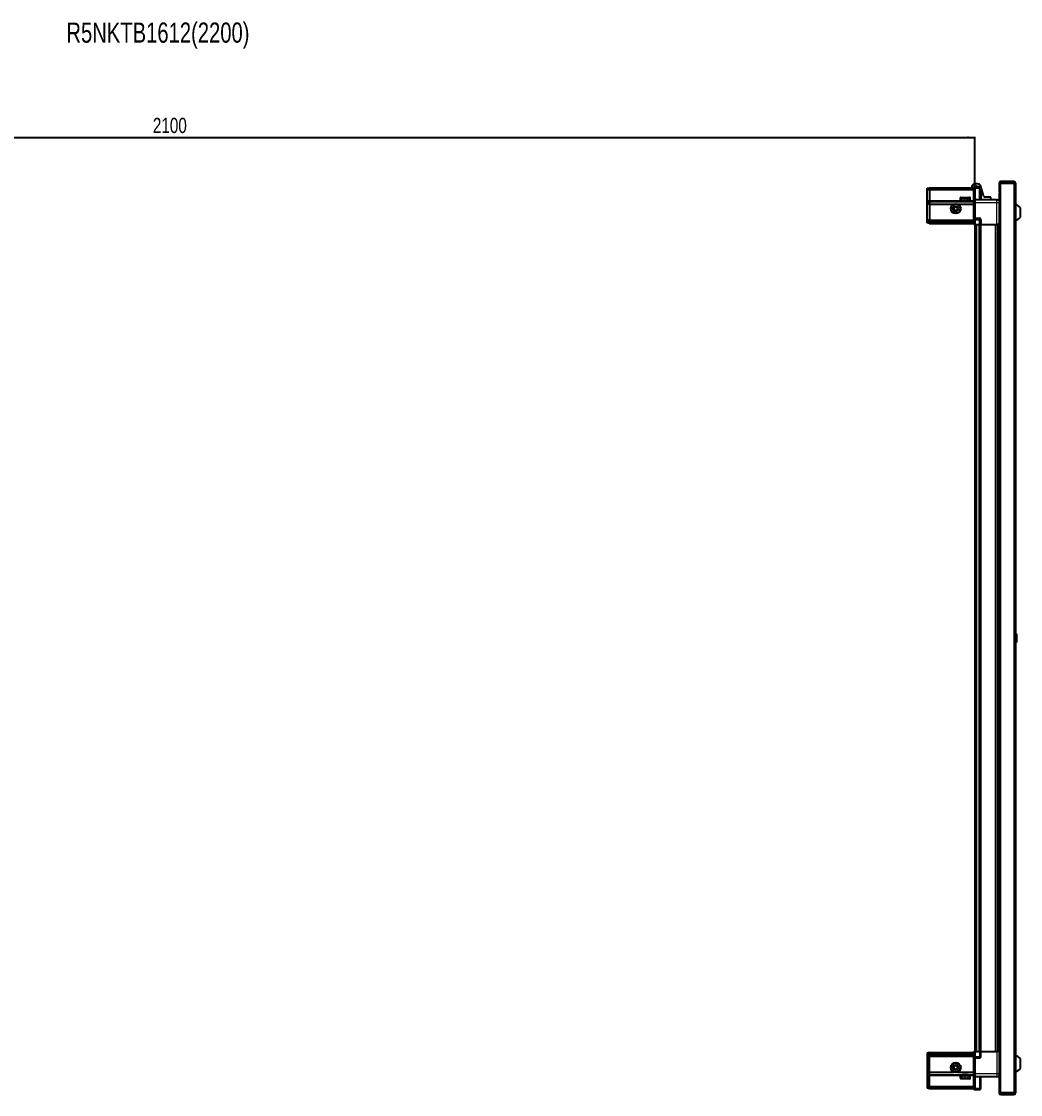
# Model space of a CAD drawing. Header units: millimetres. Extents: x 1132 to 7251, y -1599 to 2257.
# Drawn here: x 4040 to 5352, y 848 to 2257 of the extents above; entities that cross this region are included whole.
import ezdxf

# ---------------------------------------------------------------- set-up
doc = ezdxf.new("R2010")
doc.units = ezdxf.units.MM
doc.layers.add('FORMAT', color=7, linetype='Continuous')
doc.styles.add('SLDTEXTSTYLE0', font='TXT', dxfattribs={"width": 0.75})
doc.dimstyles.new('SLDDIMSTYLE0', dxfattribs={"dimtxt": 20, "dimasz": 10, "dimexe": 0, "dimexo": 0.0625, "dimgap": 5, "dimtad": 2, "dimdec": 1, "dimrnd": 1e-09, "dimzin": 12, "dimdsep": 46, "dimtxsty": 'SLDTEXTSTYLE0', "dimsah": 1, "dimcen": 0.09, "dimadec": 0, "dimazin": 3, "dimtfac": 1, "dimtofl": 0, "dimtmove": 0, "dimatfit": 3, "dimfxl": 0, "dimfrac": 2, "dimtolj": 1, "dimtzin": 12, "dimarcsym": 0})

# ---------------------------------------------------------------- blocks, each defined once
blk = doc.blocks.new('_D_6')
at = {"layer": 'FORMAT'}
for p, q in [((3192.1, 1990.1), (3192.1, 2105.6)), ((3192.1, 2104.6), (5292.1, 2104.6)), ((5292.1, 1990.1), (5292.1, 2105.6))]:
    blk.add_line(p, q, dxfattribs=at)
for points in [[(3192.1, 2104.6), (3202.1, 2103.1), (3202.1, 2106.1)], [(5292.1, 2104.6), (5282.1, 2106.1), (5282.1, 2103.1)]]:
    blk.add_solid(points, dxfattribs=at)
at = {"layer": 'FORMAT', "insert": (4212.6, 2130.4), "char_height": 20, "attachment_point": 1, "style": 'SLDTEXTSTYLE0'}
blk.add_mtext('2100', dxfattribs=at)

msp = doc.modelspace()

# ---------------------------------------------------------------- linework, layer by layer
at = {"color": 7, "linetype": 'Continuous', "lineweight": 25}
for p, q in [((5295.64, 2043.6), (5292.42, 2043.6)), ((5323.96, 2044.5), (5323.96, 2032.1)), ((5325.46, 2044.5), (5325.46, 2032.1)), ((5325.96, 2031.6), (5325.96, 2044.5)), ((5325.96, 2044.5), (5343.36, 2044.5)), ((5343.36, 2046.6), (5326.06, 2046.6)), ((5343.36, 2045.1), (5326.06, 2045.1)), ((5343.36, 2045.1), (5343.36, 2046.6)), ((5343.36, 2044.5), (5345.46, 2044.5)), ((5345.46, 2044.5), (5345.46, 849.7)), ((5229.46, 2037.8), (5232.46, 2038.6)), ((5229.46, 2035.95), (5229.46, 2037.8)), ((5229.46, 2035.95), (5232.46, 2036.1)), ((5229.46, 2021.6), (5229.46, 2035.95)), ((5232.46, 2038.6), (5232.46, 2036.1)), ((5232.46, 2038.6), (5290.76, 2038.6)), ((5232.46, 2036.1), (5232.46, 2021.6)), ((5232.46, 2036.1), (5290.76, 2036.1)), ((5288.09, 2040.34), (5287.59, 2038.6)), ((5291.62, 2040.1), (5290.76, 2039.6)), ((5290.76, 2039.6), (5290.76, 2038.1)), ((5290.76, 2023.3), (5290.76, 2038.1)), ((5291.96, 2040.1), (5291.62, 2040.1)), ((5291.96, 2038.1), (5291.96, 2040.1)), ((5291.96, 2040.1), (5297.96, 2040.1)), ((5291.96, 2038.1), (5291.96, 2023.3)), ((5299.96, 2038.1), (5299.96, 2023.1)), ((5303.74, 2027.19), (5299.97, 2040.34)), ((5323.86, 2031.6), (5323.86, 862.6)), ((5323.86, 2031.6), (5325.96, 2031.6)), ((5323.96, 2032.1), (5325.46, 2032.1)), ((5229.46, 2019.8), (5229.46, 2021.6)), ((5229.46, 2019.8), (5232.46, 2020.6)), ((5229.46, 2016.77), (5229.46, 2019.8)), ((5232.46, 2017.1), (5229.46, 2016.77)), ((5229.46, 1996.6), (5229.46, 2016.77)), ((5232.46, 2021.6), (5232.46, 2020.6)), ((5232.46, 2020.6), (5232.46, 2017.1)), ((5232.46, 2020.6), (5290.76, 2020.6)), ((5232.46, 2017.1), (5232.46, 1996.6)), ((5232.46, 2017.1), (5264.46, 2017.1)), ((5269.46, 2017.1), (5290.76, 2017.1)), ((5272.96, 2025), (5272.96, 2022.1)), ((5272.96, 2022.1), (5272.99, 2022.1)), ((5273.11, 2022.6), (5272.99, 2022.6)), ((5272.99, 2022.6), (5272.99, 2022.1)), ((5272.99, 2022.1), (5273.11, 2022.1)), ((5273.11, 2022.6), (5273.11, 2022.1)), ((5273.11, 2022.1), (5273.52, 2022.1)), ((5273.86, 2022.6), (5273.52, 2022.6)), ((5273.52, 2022.6), (5273.52, 2022.1)), ((5273.52, 2022.1), (5273.86, 2022.1)), ((5273.76, 2025.8), (5285.16, 2025.8)), ((5273.86, 2022.6), (5273.86, 2022.1)), ((5273.86, 2022.1), (5274.64, 2022.1)), ((5275.16, 2022.6), (5274.64, 2022.6)), ((5274.64, 2022.6), (5274.64, 2022.1)), ((5274.64, 2022.1), (5275.16, 2022.1)), ((5275.06, 2022.1), (5275.06, 2022)), ((5275.06, 2022), (5283.86, 2022)), ((5275.16, 2022.6), (5275.16, 2022.1)), ((5275.16, 2022.1), (5276.22, 2022.1)), ((5275.46, 2021.6), (5276.15, 2021.12)), ((5275.46, 2021.6), (5283.46, 2021.6)), ((5276.15, 2021.12), (5275.46, 2020.64)), ((5275.46, 2020.64), (5275.46, 2020.6)), ((5275.46, 2020.64), (5283.46, 2020.64)), ((5276.15, 2021.12), (5282.77, 2021.12)), ((5276.88, 2022.6), (5276.22, 2022.6)), ((5276.22, 2022.6), (5276.22, 2022.1)), ((5276.22, 2022.1), (5276.88, 2022.1)), ((5276.88, 2022.6), (5276.88, 2022.1)), ((5276.88, 2022.1), (5278.12, 2022.1)), ((5278.85, 2022.6), (5278.12, 2022.6)), ((5278.12, 2022.6), (5278.12, 2022.1)), ((5278.12, 2022.1), (5278.55, 2022.1)), ((5278.55, 2022.6), (5278.55, 2022.1)), ((5278.85, 2022.6), (5278.85, 2022.1)), ((5278.85, 2022.1), (5280.15, 2022.1)), ((5280.88, 2022.6), (5280.15, 2022.6)), ((5280.15, 2022.6), (5280.15, 2022.1)), ((5280.42, 2022.6), (5280.42, 2022.1)), ((5280.42, 2022.1), (5280.88, 2022.1)), ((5280.88, 2022.6), (5280.88, 2022.1)), ((5280.88, 2022.1), (5282.11, 2022.1)), ((5282.77, 2022.6), (5282.11, 2022.6)), ((5282.11, 2022.6), (5282.11, 2022.1)), ((5282.11, 2022.1), (5282.77, 2022.1)), ((5282.77, 2022.6), (5282.77, 2022.1)), ((5282.77, 2022.1), (5283.82, 2022.1)), ((5282.77, 2021.12), (5283.46, 2021.6)), ((5283.46, 2020.64), (5282.77, 2021.12)), ((5283.46, 2020.6), (5283.46, 2020.64)), ((5284.34, 2022.6), (5283.82, 2022.6)), ((5283.82, 2022.6), (5283.82, 2022.1)), ((5283.82, 2022.1), (5284.34, 2022.1)), ((5283.86, 2022), (5283.86, 2022.1)), ((5284.34, 2022.6), (5284.34, 2022.1)), ((5284.34, 2022.1), (5285.09, 2022.1)), ((5285.42, 2022.6), (5285.09, 2022.6)), ((5285.09, 2022.6), (5285.09, 2022.1)), ((5285.09, 2022.1), (5285.42, 2022.1)), ((5285.42, 2022.6), (5285.42, 2022.1)), ((5285.42, 2022.1), (5285.82, 2022.1)), ((5285.93, 2022.6), (5285.82, 2022.6)), ((5285.82, 2022.6), (5285.82, 2022.1)), ((5285.82, 2022.1), (5285.93, 2022.1)), ((5285.93, 2022.6), (5285.93, 2022.1)), ((5285.93, 2022.1), (5285.96, 2022.1)), ((5285.96, 2022.1), (5285.96, 2025)), ((5290.76, 2023.1), (5290.76, 2023.3)), ((5291.96, 2023.1), (5290.76, 2023.1)), ((5290.76, 2019.1), (5290.76, 2023.1)), ((5290.76, 1998.8), (5290.76, 2019.1)), ((5291.96, 2023.3), (5291.96, 2023.1)), ((5291.96, 2023.1), (5291.96, 2019.1)), ((5291.96, 2023.1), (5320.96, 2023.1)), ((5291.96, 2019.1), (5291.96, 1998.8)), ((5312.91, 2026.1), (5305.18, 2026.1)), ((5312.91, 2023.1), (5312.91, 2026.1)), ((5352.06, 2000.1), (5352.06, 2012.1)), ((5229.46, 1994.8), (5229.46, 1996.6)), ((5232.46, 1995.6), (5229.46, 1994.8)), ((5229.46, 1994.06), (5229.46, 1994.8)), ((5232.46, 1994.6), (5229.46, 1994.06)), ((5229.46, 1993.56), (5229.46, 1994.06)), ((5232.46, 1993.1), (5229.46, 1993.56)), ((5229.46, 1992.41), (5229.46, 1993.56)), ((5232.46, 1991.6), (5229.46, 1992.41)), ((5232.46, 1996.6), (5232.46, 1995.6)), ((5232.46, 1995.6), (5232.46, 1994.6)), ((5232.46, 1995.6), (5290.76, 1995.6)), ((5232.46, 1994.6), (5232.46, 1993.1)), ((5232.46, 1994.6), (5290.76, 1994.6)), ((5232.46, 1993.1), (5290.76, 1993.1)), ((5232.46, 1993.1), (5232.46, 1991.6)), ((5232.46, 1991.6), (5290.76, 1991.6)), ((5290.76, 1998.6), (5290.76, 1998.8)), ((5291.96, 1998.6), (5290.76, 1998.6)), ((5290.76, 1998.6), (5290.76, 1997.93)), ((5290.76, 1990.1), (5290.76, 1997.93)), ((5291.62, 1990.1), (5290.76, 1990.1)), ((5291.62, 1996.6), (5291.62, 1990.1)), ((5291.96, 1990.1), (5291.62, 1990.1)), ((5291.96, 1998.8), (5291.96, 1998.6)), ((5291.96, 1996.6), (5291.96, 1998.6)), ((5291.96, 1996.6), (5291.96, 1998.6)), ((5291.96, 1998.6), (5297.96, 1998.6)), ((5291.96, 1996.6), (5291.96, 1990.1)), ((5291.96, 1990.1), (5297.96, 1990.1)), ((5292.11, 1990.1), (5292.11, 904.1)), ((5299.96, 1990.1), (5297.96, 1990.1)), ((5299.31, 1990.1), (5299.31, 904.1)), ((5299.96, 1996.6), (5299.96, 1990.1)), ((5299.96, 1990.1), (5320.96, 1990.1)), ((5321.98, 904.1), (5321.98, 1990.1)), ((5322.02, 904.1), (5322.02, 1990.1)), ((5323.81, 1990.1), (5323.81, 904.1)), ((5346.44, 1452.89), (5345.46, 1451.9)), ((5346.96, 1452.89), (5346.44, 1452.89)), ((5346.44, 1452.89), (5346.44, 1441.32)), ((5346.96, 1452.89), (5346.96, 1441.32)), ((5345.46, 1442.3), (5346.44, 1441.32)), ((5346.44, 1441.32), (5346.96, 1441.32)), ((5232.46, 902.6), (5229.46, 901.8)), ((5232.46, 901.1), (5232.46, 902.6)), ((5232.46, 902.6), (5290.76, 902.6)), ((5290.76, 896.28), (5290.76, 904.1)), ((5290.76, 904.1), (5291.62, 904.1)), ((5291.62, 904.1), (5291.62, 904.1)), ((5291.62, 904.1), (5291.62, 897.6)), ((5291.96, 904.1), (5291.62, 904.1)), ((5291.96, 904.1), (5291.96, 897.6)), ((5291.96, 904.1), (5291.96, 904.1)), ((5291.96, 904.1), (5291.96, 897.6)), ((5291.96, 904.1), (5297.96, 904.1)), ((5299.96, 904.1), (5297.96, 904.1)), ((5299.96, 897.6), (5299.96, 904.1)), ((5299.96, 904.1), (5320.96, 904.1)), ((5229.46, 901.8), (5229.46, 900.65)), ((5232.46, 901.1), (5229.46, 900.65)), ((5229.46, 900.65), (5229.46, 900.15)), ((5232.46, 899.6), (5229.46, 900.15)), ((5229.46, 900.15), (5229.46, 899.41)), ((5232.46, 898.6), (5229.46, 899.41)), ((5229.46, 899.41), (5229.46, 897.6)), ((5229.46, 897.6), (5229.46, 877.44)), ((5232.46, 899.6), (5232.46, 901.1)), ((5232.46, 901.1), (5290.76, 901.1)), ((5232.46, 899.6), (5290.76, 899.6)), ((5232.46, 898.6), (5232.46, 899.6)), ((5232.46, 898.6), (5290.76, 898.6)), ((5232.46, 897.6), (5232.46, 898.6)), ((5232.46, 877.1), (5232.46, 897.6)), ((5290.76, 896.28), (5290.76, 895.6)), ((5291.96, 895.6), (5290.76, 895.6)), ((5290.76, 895.4), (5290.76, 895.6)), ((5290.76, 875.1), (5290.76, 895.4)), ((5291.96, 895.6), (5291.96, 897.6)), ((5291.96, 895.6), (5291.96, 895.4)), ((5291.96, 895.6), (5297.96, 895.6)), ((5291.96, 895.4), (5291.96, 875.1)), ((5352.06, 882.1), (5352.06, 894.1)), ((5232.46, 877.1), (5229.46, 877.44)), ((5229.46, 877.44), (5229.46, 874.41)), ((5229.46, 874.41), (5232.46, 873.6)), ((5229.46, 874.41), (5229.46, 872.6)), ((5232.46, 877.1), (5264.46, 877.1)), ((5232.46, 873.6), (5232.46, 877.1)), ((5269.46, 877.1), (5290.76, 877.1)), ((5290.76, 871.1), (5290.76, 875.1)), ((5291.96, 875.1), (5291.96, 871.1)), ((5229.46, 872.6), (5229.46, 858.26)), ((5232.46, 873.6), (5290.76, 873.6)), ((5232.46, 872.6), (5232.46, 873.6)), ((5232.46, 858.1), (5232.46, 872.6)), ((5272.96, 872.1), (5272.96, 869.2)), ((5272.98, 872.1), (5272.96, 872.1)), ((5272.98, 871.6), (5272.98, 872.1)), ((5273.07, 872.1), (5272.98, 872.1)), ((5272.98, 871.6), (5273.07, 871.6)), ((5273.07, 871.6), (5273.07, 872.1)), ((5273.45, 872.1), (5273.07, 872.1)), ((5273.45, 871.6), (5273.45, 872.1)), ((5273.76, 872.1), (5273.45, 872.1)), ((5273.45, 871.6), (5273.76, 871.6)), ((5273.76, 871.6), (5273.76, 872.1)), ((5274.5, 872.1), (5273.76, 872.1)), ((5285.16, 868.4), (5273.76, 868.4)), ((5274.5, 871.6), (5274.5, 872.1)), ((5275.01, 872.1), (5274.5, 872.1)), ((5274.5, 871.6), (5275.01, 871.6)), ((5275.01, 871.6), (5275.01, 872.1)), ((5276.05, 872.1), (5275.01, 872.1)), ((5275.06, 872.2), (5275.06, 872.1)), ((5283.86, 872.2), (5275.06, 872.2)), ((5275.46, 873.6), (5275.46, 873.57)), ((5275.46, 873.57), (5276.15, 873.09)), ((5283.46, 873.57), (5275.46, 873.57)), ((5276.15, 873.09), (5275.46, 872.6)), ((5283.46, 872.6), (5275.46, 872.6)), ((5276.05, 871.6), (5276.05, 872.1)), ((5276.7, 872.1), (5276.05, 872.1)), ((5276.05, 871.6), (5276.7, 871.6)), ((5282.77, 873.09), (5276.15, 873.09)), ((5276.7, 871.6), (5276.7, 872.1)), ((5277.92, 872.1), (5276.7, 872.1)), ((5277.92, 871.6), (5277.92, 872.1)), ((5278.42, 872.1), (5277.92, 872.1)), ((5277.92, 871.6), (5278.65, 871.6)), ((5278.42, 871.6), (5278.42, 872.1)), ((5278.65, 871.6), (5278.65, 872.1)), ((5279.95, 872.1), (5278.65, 872.1)), ((5279.95, 871.6), (5279.95, 872.1)), ((5279.95, 871.6), (5280.68, 871.6)), ((5280.29, 871.6), (5280.29, 872.1)), ((5280.68, 872.1), (5280.29, 872.1)), ((5280.68, 871.6), (5280.68, 872.1)), ((5281.93, 872.1), (5280.68, 872.1)), ((5281.93, 871.6), (5281.93, 872.1)), ((5282.59, 872.1), (5281.93, 872.1)), ((5281.93, 871.6), (5282.59, 871.6)), ((5282.59, 871.6), (5282.59, 872.1)), ((5283.67, 872.1), (5282.59, 872.1)), ((5282.77, 873.09), (5283.46, 873.57)), ((5283.46, 872.6), (5282.77, 873.09)), ((5283.46, 873.57), (5283.46, 873.6)), ((5283.67, 871.6), (5283.67, 872.1)), ((5284.2, 872.1), (5283.67, 872.1)), ((5283.67, 871.6), (5284.2, 871.6)), ((5283.86, 872.1), (5283.86, 872.2)), ((5284.2, 871.6), (5284.2, 872.1)), ((5284.99, 872.1), (5284.2, 872.1)), ((5284.99, 871.6), (5284.99, 872.1)), ((5285.34, 872.1), (5284.99, 872.1)), ((5284.99, 871.6), (5285.34, 871.6)), ((5285.34, 871.6), (5285.34, 872.1)), ((5285.77, 872.1), (5285.34, 872.1)), ((5285.77, 871.6), (5285.77, 872.1)), ((5285.91, 872.1), (5285.77, 872.1)), ((5285.77, 871.6), (5285.91, 871.6)), ((5285.91, 871.6), (5285.91, 872.1)), ((5285.96, 872.1), (5285.91, 872.1)), ((5285.96, 869.2), (5285.96, 872.1)), ((5291.96, 871.1), (5290.76, 871.1)), ((5290.76, 870.9), (5290.76, 871.1)), ((5290.76, 856.1), (5290.76, 870.9)), ((5291.96, 871.1), (5291.96, 870.9)), ((5291.96, 871.1), (5320.96, 871.1)), ((5291.96, 870.9), (5291.96, 856.1)), ((5291.96, 870.9), (5291.96, 856.1)), ((5299.96, 856.1), (5299.96, 871.1)), ((5325.96, 862.6), (5323.86, 862.6)), ((5323.96, 862.1), (5325.46, 862.1)), ((5323.96, 862.1), (5323.96, 849.7)), ((5325.46, 862.1), (5325.46, 849.7)), ((5325.96, 849.7), (5325.96, 862.6)), ((5229.46, 858.26), (5232.46, 858.1)), ((5229.46, 858.26), (5229.46, 856.41)), ((5229.46, 856.41), (5232.46, 855.6)), ((5232.46, 858.1), (5290.76, 858.1)), ((5232.46, 855.6), (5232.46, 858.1)), ((5232.46, 855.6), (5290.76, 855.6)), ((5290.76, 856.1), (5290.76, 854.6)), ((5290.76, 854.6), (5291.62, 854.1)), ((5291.96, 854.1), (5291.62, 854.1)), ((5291.96, 854.1), (5291.96, 856.1)), ((5291.96, 854.1), (5297.96, 854.1)), ((5343.36, 849.7), (5325.96, 849.7)), ((5326.06, 849.1), (5343.36, 849.1)), ((5326.06, 847.6), (5343.36, 847.6)), ((5345.46, 849.7), (5343.36, 849.7)), ((5343.36, 849.1), (5343.36, 847.6))]:
    msp.add_line(p, q, dxfattribs=at)
at = {"color": 8, "linetype": 'Continuous', "lineweight": 18}
for p, q in [((5325.46, 2044.5), (5323.96, 2044.5)), ((5326.06, 2045.1), (5326.06, 2046.6)), ((5343.36, 2044.5), (5343.36, 849.7)), ((5291.96, 2038.1), (5290.76, 2038.1)), ((5291.96, 2038.1), (5297.96, 2038.1)), ((5297.96, 2038.1), (5297.96, 2040.1)), ((5297.96, 2023.1), (5297.96, 2038.1)), ((5297.96, 2038.1), (5299.96, 2038.1)), ((5325.96, 2031.6), (5325.96, 862.6)), ((5229.46, 2021.6), (5232.46, 2021.6)), ((5232.46, 2021.6), (5275.46, 2021.6)), ((5272.96, 2025), (5285.96, 2025)), ((5283.46, 2021.6), (5290.76, 2021.6)), ((5290.76, 2023.3), (5291.96, 2023.3)), ((5291.96, 2019.1), (5290.76, 2019.1)), ((5291.96, 2019.1), (5320.96, 2019.1)), ((5320.96, 1990.1), (5320.96, 2019.1)), ((5232.46, 1996.6), (5229.46, 1996.6)), ((5232.46, 1996.6), (5290.76, 1996.6)), ((5290.76, 1998.8), (5291.96, 1998.8)), ((5291.96, 1996.6), (5291.62, 1996.6)), ((5291.96, 1996.6), (5297.96, 1996.6)), ((5294.11, 1990.1), (5294.11, 904.1)), ((5297.31, 1990.1), (5297.31, 904.1)), ((5297.96, 1996.6), (5297.96, 1998.6)), ((5299.96, 1996.6), (5297.96, 1996.6)), ((5297.96, 1990.1), (5297.96, 1996.6)), ((5299.96, 1990.1), (5299.96, 904.1)), ((5319.36, 904.1), (5319.36, 1990.1)), ((5320.77, 1990.1), (5320.77, 904.1)), ((5323.22, 904.1), (5323.22, 1990.1)), ((5291.96, 904.1), (5291.62, 904.1)), ((5297.96, 904.1), (5297.96, 897.6)), ((5320.96, 904.1), (5320.96, 875.1)), ((5232.46, 897.6), (5229.46, 897.6)), ((5232.46, 897.6), (5290.76, 897.6)), ((5291.96, 895.4), (5290.76, 895.4)), ((5291.96, 897.6), (5291.62, 897.6)), ((5291.96, 897.6), (5297.96, 897.6)), ((5299.96, 897.6), (5297.96, 897.6)), ((5297.96, 897.6), (5297.96, 895.6)), ((5291.96, 875.1), (5290.76, 875.1)), ((5291.96, 875.1), (5320.96, 875.1)), ((5229.46, 872.6), (5232.46, 872.6)), ((5232.46, 872.6), (5275.46, 872.6)), ((5285.96, 869.2), (5272.96, 869.2)), ((5283.46, 872.6), (5290.76, 872.6)), ((5291.96, 870.9), (5290.76, 870.9)), ((5297.96, 871.1), (5297.96, 856.1)), ((5291.96, 856.1), (5290.76, 856.1)), ((5291.96, 856.1), (5297.96, 856.1)), ((5297.96, 856.1), (5299.96, 856.1)), ((5297.96, 856.1), (5297.96, 854.1)), ((5325.46, 849.7), (5323.96, 849.7)), ((5326.06, 849.1), (5326.06, 847.6))]:
    msp.add_line(p, q, dxfattribs=at)
at = {"color": 7, "linetype": 'Continuous', "lineweight": 25}
for centre, radius in [((5266.96, 2011.1), 6.5), ((5266.96, 2011.1), 3.46), ((5266.96, 883.1), 6.5), ((5266.96, 883.1), 3.46)]:
    msp.add_circle(centre, radius, dxfattribs=at)
at = {"color": 8, "linetype": 'Continuous', "lineweight": 18}
for centre in [(5266.96, 2011.1), (5266.96, 883.1)]:
    msp.add_circle(centre, 5.7, dxfattribs=at)
at = {"color": 7, "linetype": 'Continuous', "lineweight": 25}
for centre, radius, start, end in [((5292.42, 2039.1), 4.5, 90, 164), ((5295.64, 2039.1), 4.5, 16, 90), ((5326.06, 2044.5), 2.1, 90, 180), ((5326.06, 2044.5), 0.6, 90, 180), ((5343.36, 2044.5), 2.1, 0, 90), ((5343.36, 2044.5), 0.6, 0, 90), ((5294.01, 2038.7), 1.9, 47.4631, 132.5369), ((5297.96, 2038.1), 2, 0, 90), ((5273.76, 2025), 0.8, 90, 180), ((5275.06, 2021.6), 0.4, 0, 90), ((5283.86, 2021.6), 0.4, 90, 180), ((5285.16, 2025), 0.8, 0, 90), ((5305.18, 2027.6), 1.5, 196, 270), ((5342.43, 2005.08), 11.91, 36.1266, 75.29965), ((5266.96, 2011.1), 2.5, 120.74103, 180.74103), ((5266.96, 2011.1), 2.5, 180.74103, 240.74103), ((5266.96, 2011.1), 2.5, 60.74103, 120.74103), ((5266.96, 2011.1), 2.5, 240.74103, 300.74103), ((5266.96, 2011.1), 2.5, 0.74103, 60.74103), ((5266.96, 2011.1), 2.5, 300.74103, 0.74103), ((5297.96, 1996.6), 2, 0, 90), ((5342.43, 2007.13), 11.91, 284.70035, 323.8734), ((5297.96, 897.6), 2, 270, 0), ((5342.43, 887.08), 11.91, 36.1266, 75.29965), ((5266.96, 883.1), 2.5, 155.91157, 215.91157), ((5266.96, 883.1), 2.5, 95.91157, 155.91157), ((5266.96, 883.1), 2.5, 215.91157, 275.91157), ((5266.96, 883.1), 2.5, 35.91157, 95.91157), ((5266.96, 883.1), 2.5, 275.91157, 335.91157), ((5266.96, 883.1), 2.5, 335.91157, 35.91157), ((5342.43, 889.13), 11.91, 284.70035, 323.8734), ((5273.76, 869.2), 0.8, 180, 270), ((5275.06, 872.6), 0.4, 270, 0), ((5283.86, 872.6), 0.4, 180, 270), ((5285.16, 869.2), 0.8, 270, 0), ((5297.96, 856.1), 2, 270, 0), ((5326.06, 849.7), 2.1, 180, 270), ((5326.06, 849.7), 0.6, 180, 270), ((5343.36, 849.7), 2.1, 270, 0), ((5343.36, 849.7), 0.6, 270, 0)]:
    msp.add_arc(centre, radius, start, end, dxfattribs=at)
for centre, start_param, end_param in [((5288.16, 1996.6), 0, 0.7227342), ((5288.16, 897.6), 5.5604511, 6.2831853)]:
    msp.add_ellipse(centre, major_axis=(3.46, 0), ratio=0.5773503, start_param=start_param, end_param=end_param, dxfattribs=at)
for points, knots in [([(5320.96, 2023.1), (5321.4, 2023.06), (5322.08, 2022.99), (5322.89, 2022.55), (5323.44, 2022.11), (5323.72, 2021.74), (5323.86, 2021.56)], [0, 0, 0, 0, 0.3842982, 0.5911726, 0.8024372, 1, 1, 1, 1]), ([(5264.44, 2012.52), (5264.88, 2012.78), (5265.71, 2013.27), (5266.54, 2013.76), (5266.92, 2013.99)], [0, 0, 0, 0, 0.5346859, 1, 1, 1, 1]), ([(5264.48, 2009.63), (5264.47, 2009.75), (5264.47, 2010.35), (5264.45, 2011.35), (5264.44, 2012.17), (5264.44, 2012.52)], [0, 0, 0, 0, 0.13312467, 0.63709944, 1, 1, 1, 1]), ([(5266.99, 2008.22), (5266.54, 2008.47), (5265.7, 2008.94), (5264.87, 2009.41), (5264.48, 2009.63)], [0, 0, 0, 0, 0.5346859, 1, 1, 1, 1]), ([(5266.92, 2013.99), (5267.37, 2013.74), (5268.21, 2013.27), (5269.05, 2012.8), (5269.44, 2012.58)], [0, 0, 0, 0, 0.5346859, 1, 1, 1, 1]), ([(5269.48, 2009.69), (5269.03, 2009.43), (5268.2, 2008.94), (5267.38, 2008.45), (5266.99, 2008.22)], [0, 0, 0, 0, 0.5346859, 1, 1, 1, 1]), ([(5269.44, 2012.58), (5269.44, 2012.24), (5269.45, 2011.41), (5269.47, 2010.42), (5269.47, 2009.82), (5269.48, 2009.69)], [0, 0, 0, 0, 0.36290056, 0.86687533, 1, 1, 1, 1]), ([(5323.81, 1990.1), (5323.77, 1990.1), (5323.55, 1990.1), (5322.83, 1990.1), (5321.87, 1990.1), (5321.22, 1990.1), (5320.96, 1990.1)], [0, 0, 0, 0, 0.0717073, 0.4209791, 0.7702508, 1, 1, 1, 1]), ([(5323.81, 904.1), (5323.77, 904.1), (5323.55, 904.1), (5322.83, 904.1), (5321.87, 904.1), (5321.22, 904.1), (5320.96, 904.1)], [0, 0, 0, 0, 0.0717073, 0.4209791, 0.7702508, 1, 1, 1, 1]), ([(5264.09, 882.81), (5264.3, 883.28), (5264.69, 884.16), (5265.08, 885.03), (5265.26, 885.44)], [0, 0, 0, 0, 0.5346859, 1, 1, 1, 1]), ([(5265.78, 880.47), (5265.48, 880.89), (5264.91, 881.67), (5264.35, 882.45), (5264.09, 882.81)], [0, 0, 0, 0, 0.5346859, 1, 1, 1, 1]), ([(5265.26, 885.44), (5265.61, 885.48), (5266.43, 885.56), (5267.42, 885.67), (5268.01, 885.73), (5268.14, 885.74)], [0, 0, 0, 0, 0.3629006, 0.8668753, 1, 1, 1, 1]), ([(5268.65, 880.77), (5268.53, 880.75), (5267.93, 880.69), (5266.94, 880.59), (5266.12, 880.5), (5265.78, 880.47)], [0, 0, 0, 0, 0.1331247, 0.6370994, 1, 1, 1, 1]), ([(5268.14, 885.74), (5268.44, 885.32), (5269, 884.54), (5269.57, 883.76), (5269.83, 883.4)], [0, 0, 0, 0, 0.5346859, 1, 1, 1, 1]), ([(5269.83, 883.4), (5269.62, 882.93), (5269.22, 882.05), (5268.83, 881.17), (5268.65, 880.77)], [0, 0, 0, 0, 0.5346859, 1, 1, 1, 1]), ([(5320.96, 871.1), (5321.4, 871.15), (5322.08, 871.22), (5322.89, 871.66), (5323.44, 872.1), (5323.72, 872.47), (5323.86, 872.65)], [0, 0, 0, 0, 0.38429816, 0.59117259, 0.8024372, 1, 1, 1, 1])]:
    msp.add_open_spline(points, degree=3, knots=knots, dxfattribs=at)
at = {"color": 8, "linetype": 'Continuous', "lineweight": 18}
for points in [[(5320.96, 2019.1), (5320.96, 2019.63), (5320.96, 2020.68), (5320.96, 2022), (5320.96, 2022.92), (5320.96, 2023.04), (5320.96, 2023.1)], [(5320.96, 875.1), (5320.96, 874.58), (5320.96, 873.53), (5320.96, 872.21), (5320.96, 871.28), (5320.96, 871.16), (5320.96, 871.1)]]:
    msp.add_open_spline(points, degree=3, dxfattribs=at)
for points, knots in [([(5320.96, 2019.1), (5321.4, 2019.1), (5322.08, 2019.1), (5322.89, 2019.1), (5323.44, 2019.1), (5323.72, 2019.1), (5323.86, 2019.1)], [0, 0, 0, 0, 0.38429816, 0.59117259, 0.8024372, 1, 1, 1, 1]), ([(5320.96, 875.1), (5321.4, 875.1), (5322.08, 875.1), (5322.89, 875.1), (5323.44, 875.1), (5323.72, 875.1), (5323.86, 875.1)], [0, 0, 0, 0, 0.3842982, 0.5911726, 0.8024372, 1, 1, 1, 1])]:
    msp.add_open_spline(points, degree=3, knots=knots, dxfattribs=at)

# ---------------------------------------------------------------- texts
at = {"layer": 'FORMAT', "insert": (4099.07, 2255.52), "char_height": 26.4583, "attachment_point": 1, "style": 'SLDTEXTSTYLE0'}
msp.add_mtext('R5NKTB1612(2200)', dxfattribs=at)

# ---------------------------------------------------------------- dimensions: what is measured, and where the dimension line sits
at = {"layer": 'FORMAT'}
dim = msp.add_linear_dim(base=(5292.11, 2104.6), p1=(3192.11, 1990.1), p2=(5292.11, 1990.1), angle=0, dimstyle='SLDDIMSTYLE0', dxfattribs=at)
dim.commit()
dim.dimension.update_dxf_attribs({"geometry": '_D_6', "text_midpoint": (4242.11, 2104.6), "dimtype": 160})

doc.saveas('drawing.dxf')
